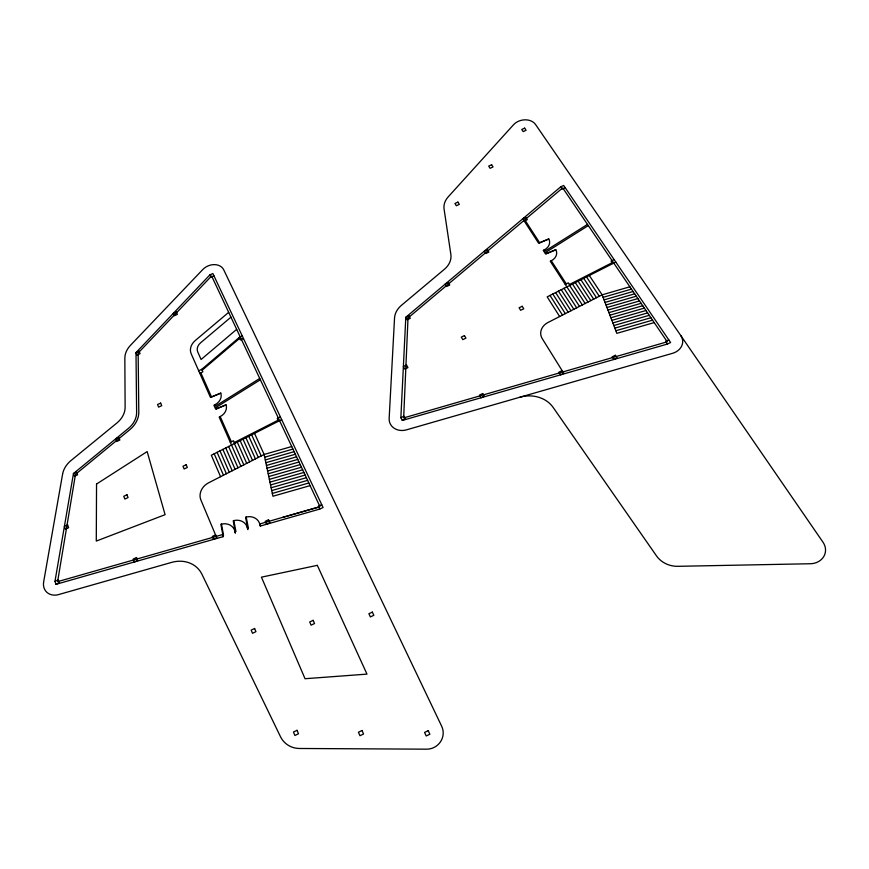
<?xml version="1.0" encoding="UTF-8"?>
<svg xmlns="http://www.w3.org/2000/svg" width="869" height="869" viewBox="0 0 869 869"><rect width="100%" height="100%" fill="white"/><g stroke="black" fill="none" stroke-linecap="round" stroke-linejoin="round"><path stroke-width="1.3" d="M400.859 417.717L405.801 317.283L560.679 186.868L563.666 185.466L670.596 342.538L667.359 344.07L402.304 420.433L400.859 417.717L404.074 416.197L405.519 418.912L402.304 420.433M235.075 531.839A12.796 11.058 -33.2 0 0 221.454 524.126L220.878 524.279L223.192 536.618L55.964 584.337L54.964 581.372L73.452 473.562L128.525 428.308A20.606 16.641 -32.1 0 0 136.618 412.536L135.999 352.618L209.885 274.897L212.851 273.518L323.072 507.507L319.77 509.071L260.233 526.06L259.798 523.953L319.955 506.616L211.601 275.984L138.138 353.01L138.801 412.156A22.898 18.488 -32.1 0 1 129.807 429.688L75.484 474.355L57.593 581.665L222.801 534.511M202.162 370.205L239.659 338.334M236.672 329.34L201.097 359.494L197.741 351.956A9.255 7.473 -26.7 0 1 200.565 342.831L230.948 317.163M198.686 370.759L201.76 369.325L239.247 337.465L242.299 336.042M228.688 312.34L195.297 340.496A13.459 10.862 -26.8 0 0 191.169 353.748L210.472 397.426L220.78 393.114A10.319 8.494 -27.9 0 1 214.708 404.867M587.498 224.408L545.048 251.119L544.276 249.924L543.255 250.402L545.591 254.02L555.823 249.729L546.362 253.65M588.302 225.603L545.83 252.336L546.612 253.531M259.744 378.449L215.545 406.062L214.969 404.748L213.926 405.236L215.664 409.18L226.027 404.835A10.385 8.592 -28.1 0 1 219.944 416.707M260.352 379.753L216.131 407.376L216.707 408.691M291.734 446.536L264.133 454.465L208.614 482.806A14.349 12.22 -31.5 0 0 200.88 499.957L216.164 536.401M629.873 286.781L602.141 294.83L548.002 322.486A14.295 11.905 -8.4 0 0 542.213 338.584L562.982 371.997M234.261 442.56L278.08 420.227M220.563 476.69L211.33 455.247L281.665 419.618M569.412 284.521L612.145 262.71M559.647 316.522L547.177 296.861L615.817 262.069M321.704 504.607L318.412 506.171L319.77 509.071M668.793 339.877L665.556 341.419L667.359 344.07M54.964 581.372L58.245 579.819L59.244 582.784L55.964 584.337M226.027 404.835L216.446 408.81M280.415 416.946L277.244 418.445L278.504 421.117M614.144 259.614L611.037 261.08L612.699 263.535M230.285 442.256L233.457 440.757L234.663 443.472M565.219 284.337L568.337 282.87L569.945 285.358M243.461 338.508L240.409 339.942L239.247 337.465M565.208 187.737L562.221 189.138L560.679 186.868M199.805 373.29L202.89 371.845L201.76 369.325M524.279 221.106L527.298 219.683L525.799 217.369L522.78 218.782L538.617 243.244L548.795 238.975A10.309 8.266 -9.9 0 1 544.016 250.044M220.78 393.114L211.254 397.068M548.795 238.975L539.377 242.885M213.937 275.842L210.982 277.222L209.885 274.897M603.097 297.35L631.47 289.127M604.064 299.881L633.066 291.484M605.041 302.423L634.663 293.841M606.008 304.965L636.271 296.21M606.975 307.517L637.879 298.578M607.952 310.07L639.497 300.946M608.93 312.634L641.116 303.335M609.908 315.208L642.734 305.714M610.896 317.772L644.353 308.104M611.874 320.357L645.982 310.505M612.862 322.942L647.622 312.905M613.851 325.538L649.252 315.317M614.85 328.134L650.892 317.739M615.839 330.741L652.543 320.161M654.194 322.584L616.838 333.348L602.141 294.83L589.323 275.484M264.708 457.213L292.94 449.099M265.284 459.951L294.146 451.674M265.871 462.71L295.351 454.248M266.446 465.469L296.568 456.822M267.033 468.228L297.785 459.408M267.609 470.998L299.001 462.004M268.195 473.779L300.229 464.611M268.782 476.56L301.445 467.218M269.368 479.351L302.673 469.825M269.955 482.154L303.911 472.443M270.552 484.956L305.138 475.071M271.139 487.77L306.377 477.7M271.736 490.583L307.615 480.34M272.323 493.418L308.853 482.979M310.103 485.63L272.92 496.242L264.133 454.465L254.519 433.359M247.513 528.298A12.785 11.091 -32.4 0 0 233.815 520.585L233.24 520.737L235.336 533.164L235.217 530.97M259.961 524.746A12.785 11.112 -31.5 0 0 246.199 517.044L245.612 517.196L247.774 529.612L247.643 527.418M222.942 535.304L223.529 535.141L221.454 524.105M235.369 531.763L235.944 531.589L233.815 520.574M247.806 528.211L248.382 528.048L246.188 517.033M282.718 517.413L318.858 507.138M586.521 276.907L599.306 296.275M583.718 278.341L596.482 297.719M580.916 279.764L593.657 299.153M578.113 281.198L590.822 300.609M575.311 282.621L587.998 302.054M572.497 284.054L585.163 303.498M569.695 285.477L582.328 304.943M525.289 220.628L539.638 242.766M566.262 283.848L551.304 260.776L550.273 261.254L579.493 306.388M564.024 288.258L576.668 307.832M561.222 289.692L573.833 309.277M558.419 291.126L570.998 310.733M555.606 292.56L568.163 312.177M552.793 293.994L565.328 313.622M549.99 295.427L562.482 315.078M251.652 434.815L261.232 455.943M248.773 436.281L258.332 457.431M245.905 437.737L255.432 458.908M243.027 439.203L252.531 460.385M240.159 440.67L249.631 461.863M237.28 442.136L246.72 463.351M234.402 443.592L243.82 464.828M200.837 372.812L211.515 396.948M231.339 441.756L220.205 416.588L219.162 417.077L240.919 466.305M228.612 446.438L238.008 467.794M225.734 447.904L235.108 469.271M222.855 449.371L232.197 470.759M219.976 450.837L229.286 472.236M217.098 452.304L226.385 473.724M214.208 453.77L223.474 475.202M260.092 523.866L260.515 525.973M222.507 534.598L222.909 536.705M555.812 249.729A10.374 8.353 -9.5 0 1 551.044 260.896M519.934 397.209A29.361 25.397 -9.2 0 1 553.162 407.452L656.497 555.888A24.028 21.399 5.9 0 0 677.896 566.316L810.342 563.742A16.783 14.48 13.2 0 0 823.008 542.223L535.521 124.463A13.078 9.961 -11.2 0 0 513.579 124.701L448.176 196.905A19.944 15.696 -13.4 0 0 444.059 208.973L450.87 254.454A20.237 16.272 -15 0 1 444.472 269.216L401.359 305.399A20.639 17.022 -16.1 0 0 394.537 318.097L389.149 418.543A14.284 12.275 -17.9 0 0 405.834 430.036L672.573 353.303A14.795 12.253 -2.2 0 0 680.785 335.543M96.546 484.022L96.285 541.072L165.088 514.676L147.165 451.587L96.546 484.022M408.017 317.978L403.651 417.913L667.24 341.789L562.699 187.91L408.017 317.978M62.59 474.148L43.646 581.958A14.773 12.231 -41.1 0 0 58.017 594.744L171.573 562.406A29.839 25.788 -38.2 0 1 201.934 574.268L280.481 736.684A23.963 22.203 -45.2 0 0 299.533 748.481L426.668 749.176A16.12 15.588 -34.5 0 0 441.713 726.321L223.746 269.846A13.057 10.254 -24.7 0 0 202.759 269.553L130.426 345.373A20.106 16.022 -29.2 0 0 124.843 358.224L125.125 407.235A20.541 16.5 -32.3 0 1 116.989 422.921L70.845 460.679A21.095 17.152 -35.4 0 0 62.59 474.148M428.2 730.688L424.572 732.437L426.234 735.967L429.862 734.218L428.2 730.688M297.046 730.308L293.472 732.024L294.917 735.489L298.491 733.773L297.046 730.308M362.015 730.492L358.419 732.23L359.962 735.728L363.568 733.99L362.015 730.492M372.334 612.091L368.891 613.742L370.39 616.936L373.844 615.285L372.334 612.091M254.606 628.483L251.174 630.112L252.499 633.295L255.931 631.654L254.606 628.483M313.144 620.336L309.701 621.976L311.113 625.169L314.556 623.518L313.144 620.336M268.521 519.781L265.23 521.346L266.522 524.257L269.814 522.693L268.521 519.781M615.361 355.28L612.134 356.811L613.872 359.484L617.099 357.952L615.361 355.28M136.509 557.507L133.218 559.06L134.326 562.015L137.617 560.451L136.509 557.507M482.719 393.548L479.503 395.08L481.046 397.785L484.272 396.253L482.719 393.548M215.588 534.891L212.308 536.455L213.513 539.388L216.815 537.824L215.588 534.891M562.178 370.618L558.963 372.138L560.614 374.821L563.84 373.301L562.178 370.618M76.613 472.073L73.452 473.562L74.441 476.277L77.602 474.789L76.613 472.073M408.886 315.827L405.801 317.283L407.192 319.781L410.277 318.326L408.886 315.827M186.183 464.741L182.99 466.24L184.13 468.988L187.324 467.479L186.183 464.741M522.204 306.29L519.086 307.767L520.64 310.287L523.768 308.81L522.204 306.29M126.983 494.765L123.778 496.275L124.843 499.067L128.047 497.557L126.983 494.765M464.448 335.619L461.309 337.096L462.797 339.66L465.936 338.171L464.448 335.619M67.608 524.876L64.393 526.386L65.381 529.232L68.608 527.711L67.608 524.876M406.529 365.023L403.379 366.512L404.791 369.119L407.952 367.63L406.529 365.023M160.646 403.086L157.55 404.53L158.625 407.126L161.721 405.671L160.646 403.086M487.379 249.718L484.337 251.152L485.804 253.531L488.856 252.097L487.379 249.718M118.792 437.4L115.675 438.867L116.707 441.517L119.835 440.051L118.792 437.4M448.285 282.61L445.221 284.044L446.644 286.477L449.718 285.043L448.285 282.61M524.637 128.134L521.737 129.492L523.181 131.621L526.093 130.263L524.637 128.134M176.309 311.96L173.322 313.361L174.376 315.751L177.374 314.35L176.309 311.96M491.615 164.741L488.682 166.109L490.105 168.304L493.038 166.935L491.615 164.741M139.018 351.206L135.999 352.618L137.02 355.084L140.05 353.661L139.018 351.206M457.92 202.108L454.954 203.487L456.344 205.757L459.321 204.367L457.92 202.108M317.326 565.339L261.439 577.168L305.041 678.722L366.979 674.116L317.326 565.339"/></g></svg>
